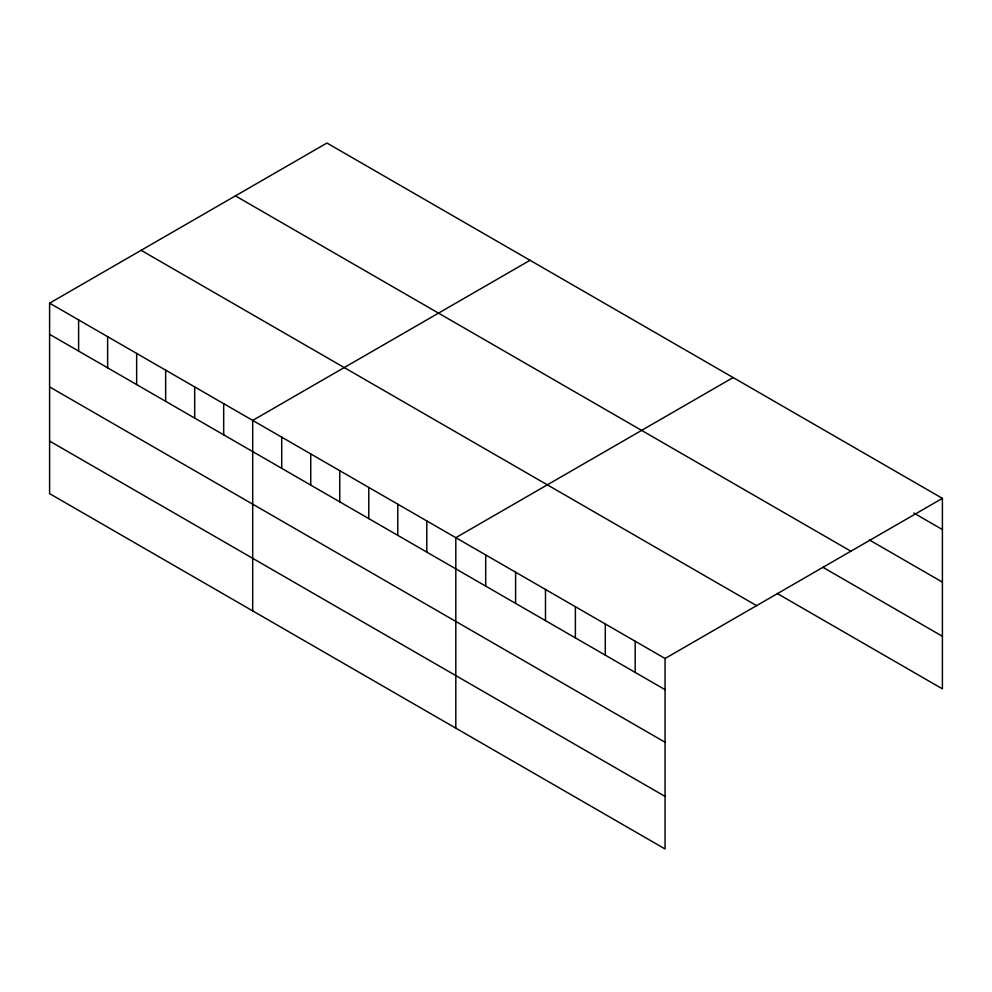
<?xml version="1.0" encoding="UTF-8"?>
<svg xmlns="http://www.w3.org/2000/svg" width="992" height="992" viewBox="0 0 992 992"><rect width="100%" height="100%" fill="white"/><g stroke="black" fill="none" stroke-linecap="round" stroke-linejoin="round"><path stroke-width="1.49" d="M49.6 303.155L665.062 658.49L665.062 848.966L49.6 493.632L49.6 303.155L326.938 143.034L942.4 498.368L942.4 688.845L777.331 593.551M530.038 260.288L252.7 420.41L252.7 610.898M733.138 377.555L455.812 537.676L455.812 728.153M665.062 658.49L942.4 498.368M913.806 513.038L942.4 529.554M869.612 540.094L942.4 582.118M235.414 195.87L850.876 551.205M822.827 567.25L942.4 636.281M141.124 250.306L756.586 605.641M49.6 334.329L665.062 689.663M49.6 386.905L665.062 742.239M49.6 441.068L665.062 796.402M635.165 641.229L635.165 672.402M605.281 623.968L605.281 655.154M575.385 606.707L575.385 637.893M545.488 589.446L545.488 620.632M515.592 572.186L515.592 603.372M485.696 554.925L485.696 586.111M426.796 520.924L426.796 552.098M397.78 504.172L397.78 535.345M368.764 487.419L368.764 518.593M339.748 470.667L339.748 501.853M310.732 453.914L310.732 485.1M281.716 437.162L281.716 468.348M223.684 403.657L223.684 434.843M194.68 386.905L194.68 418.091M165.664 370.152L165.664 401.338M136.648 353.4L136.648 384.586M107.632 336.648L107.632 367.834M78.616 319.895L78.616 351.081"/></g></svg>
